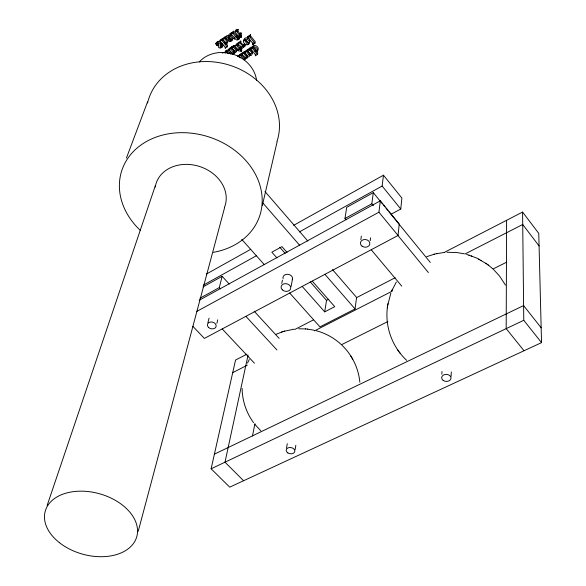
<?xml version="1.0" encoding="UTF-8"?>
<svg xmlns="http://www.w3.org/2000/svg" width="586" height="586" viewBox="0 0 586 586"><rect width="100%" height="100%" fill="white"/><g stroke="black" fill="none" stroke-linecap="round" stroke-linejoin="round"><path stroke-width="0.88" d="M225.617 52.872L226.042 52.081L226.811 52.154L228.364 53.707M506.612 220.292L506.187 328.643L524.023 350.75M451.103 376.322L451.315 371.905M441.844 374.176L441.99 371.531M235.858 45.115L236.319 43.869L238.473 43.862L237.975 45.481L236.905 45.825L239.601 49.202L240.736 48.47L241.161 47.041L241.557 47.525L241.132 48.953L240.004 49.685L241.366 51.341L237.704 50.682L237.989 49.085L237.704 50.682M254.917 43.239L250.134 37.365L250.478 34.764L247.871 36.449L247.453 37.87L249.138 38.815L252.822 43.335L252.903 44.536L254.917 43.239L255.313 41.811L250.537 35.944L250.625 34.94M387.595 305.936C384.511 325.765 391.939 346.802 406.706 360.368M192.809 326.292L204.368 338.415L398.048 235.469L399.227 223.969L380.321 200.83L199.137 300.281M391.206 214.176L400.765 209.004L401.886 198.046L383.464 175.199L293.696 225.317M256.287 51.165L257.825 53.048L257.43 54.483L255.423 55.765L255.386 54.615L250.5 48.653L250.911 47.224L252.229 47.048C253.584 42.983 260.477 47.312 257.606 50.264M370.249 240.656L370.594 237.828M398.048 235.469L378.93 212.205L380.321 200.83M400.765 209.004L382.138 186.033L383.464 175.199M373.421 205.679L371.839 203.752L373.282 192.64L346.685 207.363L344.978 218.512L346.04 219.772M289.616 292.941L319.963 326.885L355.05 308.947L356.574 297.439L332.504 269.604M241.41 53.795L241.315 54.483L244.538 58.424L244.12 59.86L240.897 55.912L241.264 53.619L239.41 54.806L238.993 56.241L239.491 56.842L238.407 56.703M360.844 239.645L361.342 236.085M387.654 305.555L390.847 293.117M387.302 307.899L387.947 303.599M312.294 281.148L334.738 306.683L324.703 311.862L326.519 300.384L310.192 281.829M295.11 449.711L295.835 445.309M286.517 448.085L287.272 443.69M291.037 286.715L292.59 278.562M252.485 435.977L254.954 423.546M281.771 283.419L282.423 280.159M248.054 355.153L225.002 462.186L243.593 480.732M444.562 252.28L522.587 212.059L538.761 233.404L541.537 342.634L229.727 487.164L211.114 468.785L235.55 360.038L246.926 354.171M228.848 34.742L229.661 33.863L231.016 34.003L230.078 35.849L232.591 39.76A1.846 1.633 21.6 0 1 232.224 40.493L231.8 40.866A4.241 3.743 21.9 0 1 230.452 41.46C228.686 42.448 227.383 39.247 229.705 39.899C229.939 42.229 232.488 40.075 230.445 38.984L227.317 39.159L225.998 38.083A1.201 1.055 22 0 1 226.438 37.028L228.613 36.772L228.76 36.295M262.316 205.576L277.112 141.834M216.886 323.355L217.75 319.802M199.98 298.193L219.296 287.58L222.145 276.314L229.229 284.027M207.891 322.681L209.063 318.161M138.215 531.304L224.636 207.444M255.284 55.589L255.679 54.154L255.423 55.765M255.013 51.524L252.756 48.719L253.005 47.583C254.778 46.946 258.382 51.964 255.013 51.524L255.415 50.096L253.159 47.29M255.577 51.253L255.774 50.543L256.404 50.608M250.5 48.653L251.819 48.477L252.229 47.048M252.903 44.536L253.306 43.108M245.585 57.78L245.417 59.032L247.277 57.846L246.765 57.23L249.182 56.761L249.38 55.421C253.892 56.468 251.65 51.458 249.46 50.044L249.958 48.037L247.636 49.532C245.856 51.172 253.672 55.106 249.116 54.945L249.526 53.516L247.658 51.238M252.756 44.36L253.159 42.932M245.417 59.032L245.834 57.596M247.226 50.081L244.867 51.304C243.073 52.93 250.918 56.871 246.347 56.717L246.757 55.282L244.626 52.681L244.413 51.597L242.106 53.077C240.604 55.245 246.157 56.351 245.278 58.856M247.226 50.96L249.548 49.466L249.958 48.037M247.277 57.846L247.482 57.128M249.46 50.044L250.097 48.213M250.134 37.365L250.537 35.944M244.45 52.733L246.772 51.253L247.182 49.817M249.116 54.945L246.699 51.868L247.255 50.235M247.365 51.136L247.578 50.418M247.68 50.059L248.178 49.634M241.688 54.513L244.003 53.026L244.413 51.597M246.347 56.717L243.93 53.634L244.347 52.205M243.93 53.634L244.56 51.773M244.596 52.908L245.226 51.4M247.453 37.87L250.068 36.178L250.478 34.764M241.835 54.681L242.106 53.077M247.6 38.046L247.871 36.449M218.849 43.694L218.842 45.708M241.776 47.114L241.498 48.719L243.498 47.429L242.787 45.92M242.926 45.452L243.073 44.976M241.205 51.451L241.791 49.913L240.875 48.806M241.366 51.341L241.791 49.913M238.993 56.241L240.846 55.055L241.264 53.619M241.351 48.543C242.655 45.979 236.656 44.748 238.172 42.734L240.758 41.057L240.135 43.283L243.095 46.199L243.637 46.133L244.552 43.855M240.897 55.912L241.315 54.483M243.498 47.429L243.71 46.719M240.004 49.685L240.209 48.968M241.498 48.719L241.813 47.649M237.74 44.155L240.333 42.478L240.758 41.057M239.601 49.202L240.026 47.774L241.161 47.041M237.975 45.481L238.297 44.419M237.652 35.263L237.469 36.493L240.993 37.27L241.586 35.739L240.663 34.618M240.993 37.27L241.586 35.739M237.33 36.325L237.967 35.907L235.176 32.296L235.22 31.585L236.319 30.714L237.806 31.014L236.663 31.563L239.381 34.984L239.806 33.57L240.949 32.831L241.344 33.321L240.919 34.735L239.777 35.475L241.161 37.16M233.067 54.146L234.517 52.637M239.777 35.475L239.996 34.764M239.381 34.984L240.524 34.244L240.949 32.831M237.887 44.331L238.209 43.261M234.363 38.998L234.796 37.577L234.4 37.094L233.96 38.515L234.363 38.998L235.045 38.551L235.916 39.511A1.956 1.729 21.2 0 0 236.619 39.863L236.891 39.929A2.227 1.97 21.2 0 0 237.667 39.943L239.235 39.167L239.564 38.097L238.451 37.768L238.019 38.317L238.385 39.365L237.616 39.05L236.458 37.636L237.572 35.775L237.169 35.292L236.488 35.731L236.055 37.152L233.052 33.314L233.792 31.168L231.016 32.984L230.576 34.398L233.023 38.339A1.846 1.626 21.7 0 1 232.664 39.079L232.459 39.269M232.305 54.373L232.737 52.938M237.967 35.907L238.18 35.197M232.561 54.19L232.884 53.114M231.763 48.33C232.525 48.982 236.861 53.04 233.36 52.22L233.792 50.792L234.605 51.004M237.74 31.219L238.238 29.608L236.751 29.3L235.653 30.179L235.968 31.512M234.048 50.784C233.418 47.971 228.767 48.865 233.616 46.829L234.048 45.4L233.536 47.4C235.36 48.704 238.209 53.568 233.792 52.747L234.297 53.355M233.536 47.4L234.195 45.576M236.055 37.152L237.169 35.292M232.466 54.19C232.503 51.268 225.8 49.883 230.994 48.521L231.433 47.1L231.397 47.781M233.36 52.22L230.957 49.209L231.748 46.895L234.048 45.4M231.455 48.492L231.785 47.422M228.694 50.008L229.133 48.587L231.433 47.1M228.84 50.184L229.28 48.755L230.1 48.946M230.166 38.654L228.906 37.123C226.452 37.072 228.804 39.387 230.166 38.654L230.313 38.178M233.052 33.314L233.792 31.168M225.376 47.173L225.295 48.059L225.522 47.349M228.906 37.123L229.053 36.647M233.499 32.765L230.723 34.574L231.162 33.16L231.785 32.941M225.295 48.059L227.141 46.858L227.588 45.437L225.94 43.452M227.141 46.858L224.951 44.206C229.353 44.961 226.438 40.097 224.643 38.801L225.171 36.808L222.87 38.31L222.043 40.566L224.497 43.664L225.559 43.855L226.006 42.434L224.943 42.251L223.046 39.951M217.216 45.422L217.355 43.43L218.615 43.445C218.417 45.122 217.406 48.206 220.329 48.103C223.266 48.111 223.332 41.137 221.127 45.378L221.127 47.202L220.014 47.18C222.951 42.221 218.175 38.53 215.78 43.862L217.04 45.54L217.677 44.001L217.479 42.946M222.438 46.953L223.068 45.415M224.497 43.664L224.943 42.251M221.127 45.378L221.757 43.833M225.559 43.855L225.866 43.108C225.075 40.595 219.911 39.57 224.724 38.222L225.171 36.808M224.643 38.801L225.317 36.984M225.149 47.884L225.332 47.349L221.493 42.639L219.801 41.438L222.101 39.936L222.555 38.515L222.49 39.02M222.343 39.621L222.101 39.936M220.351 46.118L220.468 45.759C221.501 42.119 217.369 42.163 215.78 43.862M222.563 39.899L222.936 38.72M237.396 56.41L238.326 55.37L239.908 55.414L239.41 54.806M219.801 41.438L220.255 40.016L222.555 38.515M220.175 40.903L220.255 40.016M217.04 45.54L217.677 44.001M215.956 43.745L216.417 42.324M238.238 29.608L237.689 29.674M47.136 505.498L155.341 185.667M253.035 46.653L253.408 46.155M251.819 48.477C253.914 43.012 261.796 51.986 255.379 51.971L257.43 54.483M147.569 101.803L126.43 158.059M391.77 290.89L396.341 281.991M391.529 291.454L392.437 289.257M243.637 46.133C245.776 43.496 245.563 48.535 242.648 46.397M231.016 34.003L230.525 34.288M230.488 35.6L228.921 35.409L228.613 36.772M227.698 42.309L227.8 40.983L225.09 37.387M247.497 363.071L249.277 359.526M236.554 50.872L236.671 49.568L233.968 45.979M224.709 52.813C225.932 50.352 229.544 51.392 230.364 53.656M249.321 42.646L249.658 42.199A2.666 2.359 20.1 0 0 249.885 40.551C249.446 37.68 244.626 36.435 243.879 39.716A3.472 3.077 20.2 0 0 244.01 40.837M252.266 53.656L252.603 52.352L249.87 48.616M217.809 42.009L218.424 41.679M239.469 37.914L239.989 36.676M240.905 41.232C240.084 42.478 242.648 44.829 244.054 44.704M249.204 55.641L249.585 55.326M233.939 31.351L233.492 31.9L236.488 35.731M221.772 46.235L221.127 46.602M233.96 38.515L234.642 38.068L231.917 34.75L230.723 34.574M237.564 50.513L238.202 50.11L235.784 47.166L235.469 45.847L236.561 44.983L238.041 45.283M206.301 274.109L250.727 249.306M203.357 285.133L256.646 255.591M299.314 231.946L382.138 186.033M202.998 286.913L222.145 276.314M344.978 218.512L371.839 203.752M196.852 311.386L378.93 212.205M326.519 300.384L328.812 299.19M294.883 329.449L313.517 319.839M356.383 297.739L395.213 277.72M232.715 372.652L247.299 365.195M314.514 330.863L392.063 291.242M464.969 254.002L522.719 224.489L539.083 245.966M341.418 344.758L387.881 321.538M492.863 269.062L506.648 262.176M245.292 45.283L245.761 44.287M214.403 454.15L523.606 305.592L541.164 327.801M211.114 468.785L523.767 320.293L522.587 212.059M226.914 42.822L227.346 42.624M276.167 334.262L282.54 331.749M235.748 51.378L236.195 51.18M238.7 42.763L238.172 42.734M426.667 256.668L434.534 254.141M239.117 36.273L238.451 36.903L238.81 37.548M283.727 331.368L294.209 329.134M281.544 332.064L284.65 331.068M436.416 253.701L444.452 252.434M433.904 254.295L436.958 253.562M222.402 45.444L222.885 45.532M248.017 36.632L248.662 36.508M226.482 50.652L227.258 50.726M250.771 53.619L249.526 53.516M231.104 39.577L230.43 38.976M256.324 50.154L255.415 50.096M446.972 252.266L456.904 252.559L464.229 253.789M298.684 328.783L305.577 328.922M232.283 46.997L231.748 46.895M230.005 40.104L230.891 40.038A4.241 3.743 21.9 0 0 231.199 39.958M307.599 329.112L314.243 330.24M305.365 328.9L307.723 329.12M229.053 35.35L226.885 35.614A1.194 1.055 22.1 0 0 226.445 36.669M247.68 55.465L246.757 55.282M249.79 53.985L250.325 54.088M229.36 37.189L228.357 36.706M316.418 330.775C325.582 333.222 334.115 337.954 341.089 344.385M239.249 57.164L240.326 57.853M466.61 254.383L476.477 257.95L486.739 263.92M468.954 255.078L469.496 255.262M471.261 255.855L471.877 256.067M240.78 49.693L241.622 50.022M478.681 259.019L479.465 259.452M480.82 260.177L481.67 260.638M487.794 264.689L492.584 268.63M485.838 263.26L488.753 265.385M260.836 430.849L254.815 424.323M220.468 45.759L221.581 45.781L221.581 43.95M493.573 269.531L499.433 275.918L505.513 285.133M341.953 345.198C352.091 354.867 358.529 368.257 359.848 382.197M222.226 328.958L254.441 363.203M219.296 287.58L220.49 288.876M245.908 316.374L276.929 349.937M254.214 311.247L279.148 338.4M241.74 239.381L264.403 264.733M238.194 37.804L237.03 36.398M276.936 257.921L271.86 252.192L281.954 246.618L287.023 252.383M302.237 286.495L324.703 311.862M279.83 247.329L285.177 253.401M263.011 203.174L299.644 245.27M324.834 274.219L355.05 308.947M264.975 191.512L307.818 241.051M371.224 249.775L401.762 286.151M221.31 45.261L222.614 46.836M240.736 48.47L241.132 48.953M240.026 47.774L237.579 44.8M236.737 36.706L237.14 37.189M397.975 235.55L428.388 272.549M240.524 34.244L240.919 34.735M237.652 30.941L239.806 33.57M373.282 192.64L382.555 203.987M383.705 205.4L384.856 206.807M386.006 208.213L387.727 210.323M388.877 211.729L430.307 262.418M227.002 52.93L226.181 51.773M523.767 320.293L541.537 342.634M397.726 349.937L398.663 351.204M399.227 351.988L400.128 353.219M253.555 422.638C246.288 412.793 242.252 400.634 242.121 388.408M350.787 355.936L351.578 357.277M351.922 357.841L352.743 359.218M245.043 39.57L247.6 42.573A0.828 0.733 20 0 0 248.618 42.639A0.776 0.681 20 0 0 248.786 42.492M222.284 53.048A2.674 2.337 21.4 0 1 223.076 53.018M230.774 54.373A2.644 2.322 21.1 0 0 230.987 52.747C230.532 49.927 225.764 48.667 225.031 51.912A3.45 3.025 21.1 0 0 225.171 53.018M199.284 61.962A32.362 27.989 19.9 0 1 233.199 54.264A32.362 27.989 19.9 0 1 256.602 80.48M140.435 230.488A72.591 59.025 18 0 1 148.536 140.398A72.591 59.025 18 0 1 254.199 172.042A72.591 59.025 18 0 1 213.407 252.339M155.224 187.11A36.237 29.454 18 0 1 198.383 166.124A36.237 29.454 18 0 1 224.497 207.268M147.599 102.997A67.573 57.216 19.1 0 1 147.928 101.649M148.104 100.975A67.573 57.216 19.1 0 1 229.5 65.163A67.573 57.216 19.1 0 1 276.966 141.526M283.104 278.724A4.835 3.824 11 0 1 287.982 274.292A4.835 3.824 11 0 1 292.282 279.727M244.509 40.339L247.189 44.001A0.828 0.733 19.9 0 0 248.208 44.06A0.776 0.689 19.9 0 0 248.501 43.357L246.083 40.192L245.292 39.797L244.509 40.339M243.593 40.602L243.461 41.137A3.479 3.077 20.1 0 0 243.82 42.793C244.743 44.778 247.937 45.767 249.248 43.628A2.666 2.359 20.1 0 0 249.475 41.972C248.984 39.372 244.963 37.892 243.593 40.602M59.406 542.658A47.517 31.366 15.5 0 0 136.413 537.853A47.517 31.366 15.5 0 0 77.213 491.273A47.517 31.366 15.5 0 0 59.406 542.658M443.17 380.424A4.688 3.516 3.3 0 0 450.912 378.776A4.688 3.516 3.3 0 0 444.921 374.513A4.688 3.516 3.3 0 0 443.17 380.424M287.814 452.897A4.38 3.128 9.7 0 0 294.824 451.476A4.38 3.128 9.7 0 0 288.927 447.594A4.38 3.128 9.7 0 0 287.814 452.897M362.06 246.164A4.739 3.838 6.8 0 0 369.781 244.237A4.739 3.838 6.8 0 0 363.54 239.667A4.739 3.838 6.8 0 0 362.06 246.164M208.535 327.428A4.454 3.391 14.1 0 0 215.97 326.907A4.454 3.391 14.1 0 0 210.835 321.992A4.454 3.391 14.1 0 0 208.535 327.428M282.305 289.821A4.871 3.831 11 0 0 290.517 289.074A4.871 3.831 11 0 0 284.942 283.668A4.871 3.831 11 0 0 282.305 289.821"/></g></svg>
